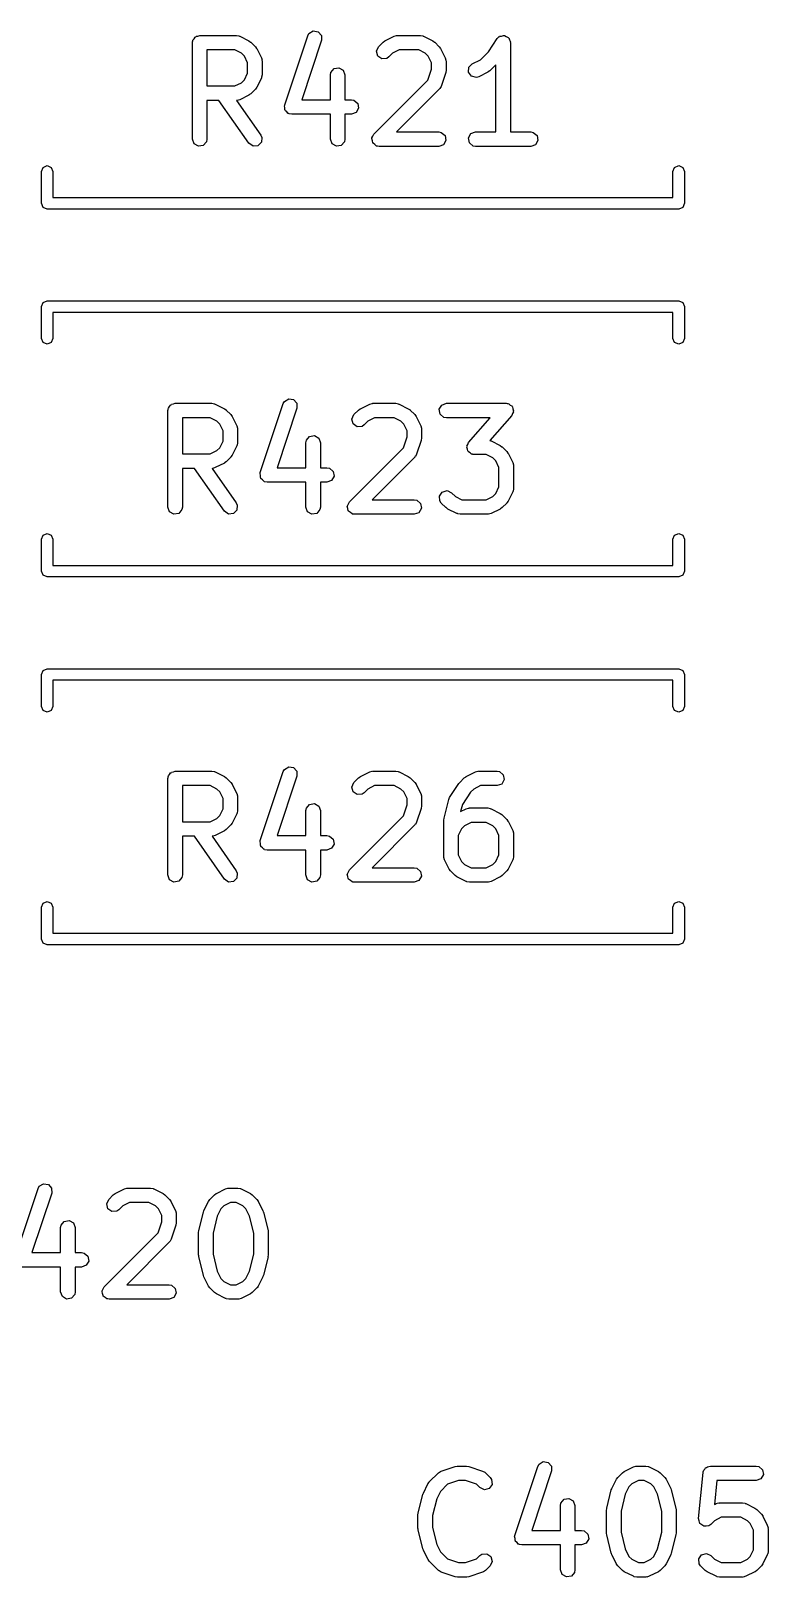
# Model space of a CAD drawing. Extents: x 97.7 to 180.4, y -137 to -64.1.
# Drawn here: x 138.55 to 146.18, y -121.77 to -105.76 of the extents above; entities that cross this region are included whole.
import ezdxf

# ---------------------------------------------------------------- set-up
doc = ezdxf.new("R2010")
doc.units = 0
doc.layers.add('BLACK', color=7, linetype='CONTINUOUS')

msp = doc.modelspace()

# ---------------------------------------------------------------- linework, layer by layer
at = {"layer": 'BLACK', "linetype": 'CONTINUOUS'}
for p, q in [((140.225, -105.853), (140.238, -105.838)), ((140.238, -105.838), (140.247, -105.821)), ((140.247, -105.821), (140.254, -105.819)), ((140.254, -105.819), (140.258, -105.813)), ((140.258, -105.813), (140.277, -105.81)), ((140.277, -105.81), (140.296, -105.803)), ((140.296, -105.803), (140.676, -105.803)), ((140.676, -105.803), (140.702, -105.808)), ((140.702, -105.808), (140.706, -105.811)), ((140.706, -105.811), (140.71, -105.811)), ((140.71, -105.811), (140.805, -105.859)), ((141.177, -106.521), (141.415, -105.807)), ((141.415, -105.807), (141.427, -105.784)), ((141.427, -105.784), (141.471, -105.757)), ((141.471, -105.757), (141.522, -105.765)), ((141.522, -105.765), (141.556, -105.803)), ((141.556, -105.803), (141.557, -105.854)), ((142.214, -105.859), (142.31, -105.811)), ((142.31, -105.811), (142.335, -105.804)), ((142.335, -105.804), (142.339, -105.805)), ((142.339, -105.805), (142.343, -105.803)), ((142.343, -105.803), (142.581, -105.803)), ((142.581, -105.803), (142.607, -105.808)), ((142.607, -105.808), (142.61, -105.811)), ((142.61, -105.811), (142.615, -105.811)), ((142.615, -105.811), (142.71, -105.859)), ((143.285, -105.973), (143.376, -105.837)), ((143.376, -105.837), (143.394, -105.818)), ((143.394, -105.818), (143.398, -105.817)), ((143.398, -105.817), (143.401, -105.813)), ((143.401, -105.813), (143.422, -105.81)), ((143.422, -105.81), (143.443, -105.804)), ((143.443, -105.804), (143.447, -105.805)), ((143.447, -105.805), (143.451, -105.805)), ((143.451, -105.805), (143.47, -105.815)), ((143.47, -105.815), (143.49, -105.824)), ((143.49, -105.824), (143.492, -105.828)), ((143.492, -105.828), (143.496, -105.83)), ((143.496, -105.83), (143.503, -105.851)), ((140.221, -105.878), (140.222, -105.869)), ((140.221, -106.878), (140.221, -105.878)), ((140.222, -105.865), (140.223, -105.862)), ((140.222, -105.869), (140.222, -105.865)), ((140.223, -105.862), (140.225, -105.853)), ((140.371, -105.953), (140.371, -106.327)), ((140.659, -105.953), (140.371, -105.953)), ((140.727, -105.988), (140.659, -105.953)), ((140.758, -106.018), (140.727, -105.988)), ((140.805, -105.859), (140.823, -105.872)), ((140.823, -105.872), (140.825, -105.873)), ((140.825, -105.873), (140.872, -105.921)), ((140.872, -105.921), (140.885, -105.939)), ((140.885, -105.939), (140.886, -105.94)), ((140.886, -105.94), (140.934, -106.035)), ((141.557, -105.854), (141.352, -106.47)), ((142.126, -105.967), (142.147, -105.921)), ((142.139, -106.017), (142.126, -105.967)), ((142.147, -105.921), (142.195, -105.873)), ((142.195, -105.873), (142.213, -105.86)), ((142.213, -105.86), (142.214, -105.859)), ((142.292, -105.988), (142.253, -106.027)), ((142.361, -105.953), (142.292, -105.988)), ((142.564, -105.953), (142.361, -105.953)), ((142.632, -105.988), (142.564, -105.953)), ((142.662, -106.018), (142.632, -105.988)), ((142.71, -105.859), (142.728, -105.872)), ((142.728, -105.872), (142.73, -105.873)), ((142.73, -105.873), (142.777, -105.921)), ((142.777, -105.921), (142.79, -105.939)), ((142.79, -105.939), (142.791, -105.94)), ((142.791, -105.94), (142.839, -106.035)), ((143.203, -106.055), (143.285, -105.973)), ((143.503, -105.851), (143.513, -105.87)), ((143.513, -105.87), (143.512, -105.874)), ((143.512, -105.874), (143.513, -105.878)), ((143.513, -105.878), (143.513, -106.803)), ((140.792, -106.087), (140.758, -106.018)), ((140.792, -106.194), (140.792, -106.087)), ((140.934, -106.035), (140.941, -106.06)), ((140.941, -106.06), (140.94, -106.065)), ((140.94, -106.065), (140.942, -106.069)), ((140.942, -106.069), (140.942, -106.212)), ((141.654, -106.186), (141.687, -106.147)), ((141.687, -106.147), (141.737, -106.138)), ((141.737, -106.138), (141.782, -106.164)), ((142.181, -106.046), (142.139, -106.017)), ((142.232, -106.042), (142.181, -106.046)), ((142.253, -106.027), (142.232, -106.042)), ((142.659, -106.266), (142.697, -106.152)), ((142.697, -106.087), (142.662, -106.018)), ((142.697, -106.152), (142.697, -106.087)), ((142.839, -106.035), (142.846, -106.06)), ((142.846, -106.06), (142.845, -106.065)), ((142.845, -106.065), (142.847, -106.069)), ((142.847, -106.069), (142.847, -106.164)), ((143.081, -106.185), (143.084, -106.134)), ((143.084, -106.134), (143.119, -106.097)), ((143.119, -106.097), (143.203, -106.055)), ((143.363, -106.107), (143.301, -106.17)), ((143.363, -106.803), (143.363, -106.107)), ((140.659, -106.327), (140.727, -106.293)), ((140.727, -106.293), (140.758, -106.263)), ((140.758, -106.263), (140.792, -106.194)), ((140.934, -106.245), (140.886, -106.34)), ((140.935, -106.241), (140.934, -106.245)), ((140.937, -106.237), (140.935, -106.241)), ((140.942, -106.212), (140.937, -106.237)), ((141.649, -106.212), (141.654, -106.186)), ((141.649, -106.47), (141.649, -106.212)), ((141.782, -106.164), (141.799, -106.212)), ((141.799, -106.212), (141.799, -106.47)), ((142.1, -106.825), (142.659, -106.266)), ((142.843, -106.188), (142.795, -106.331)), ((142.847, -106.164), (142.843, -106.186)), ((142.843, -106.186), (142.843, -106.188)), ((143.111, -106.227), (143.081, -106.185)), ((143.161, -106.239), (143.111, -106.227)), ((143.186, -106.231), (143.161, -106.239)), ((143.281, -106.184), (143.186, -106.231)), ((143.283, -106.182), (143.281, -106.184)), ((143.301, -106.17), (143.283, -106.182)), ((140.371, -106.327), (140.659, -106.327)), ((140.495, -106.477), (140.371, -106.477)), ((140.371, -106.477), (140.371, -106.878)), ((140.806, -106.921), (140.495, -106.477)), ((140.681, -106.476), (140.677, -106.477)), ((140.677, -106.477), (140.928, -106.835)), ((140.685, -106.477), (140.681, -106.476)), ((140.71, -106.469), (140.685, -106.477)), ((140.805, -106.422), (140.71, -106.469)), ((140.806, -106.42), (140.805, -106.422)), ((140.825, -106.408), (140.806, -106.42)), ((140.872, -106.36), (140.825, -106.408)), ((140.873, -106.359), (140.872, -106.36)), ((140.886, -106.34), (140.873, -106.359)), ((141.352, -106.47), (141.649, -106.47)), ((141.799, -106.47), (141.867, -106.47)), ((141.867, -106.47), (141.893, -106.475)), ((141.893, -106.475), (141.932, -106.508)), ((142.777, -106.36), (142.334, -106.803)), ((142.779, -106.356), (142.777, -106.36)), ((142.783, -106.354), (142.779, -106.356)), ((142.795, -106.331), (142.783, -106.354)), ((141.174, -106.532), (141.177, -106.527)), ((141.178, -106.552), (141.174, -106.532)), ((141.177, -106.527), (141.177, -106.521)), ((141.178, -106.573), (141.178, -106.552)), ((141.182, -106.577), (141.178, -106.573)), ((141.183, -106.583), (141.182, -106.577)), ((141.199, -106.596), (141.183, -106.583)), ((141.212, -106.611), (141.199, -106.596)), ((141.218, -106.612), (141.212, -106.611)), ((141.222, -106.616), (141.218, -106.612)), ((141.248, -106.62), (141.222, -106.616)), ((141.649, -106.62), (141.248, -106.62)), ((141.649, -106.878), (141.649, -106.62)), ((141.867, -106.62), (141.799, -106.62)), ((141.799, -106.62), (141.799, -106.878)), ((141.915, -106.602), (141.867, -106.62)), ((141.941, -106.558), (141.915, -106.602)), ((141.932, -106.508), (141.941, -106.558)), ((140.238, -106.927), (140.221, -106.878)), ((140.282, -106.952), (140.238, -106.927)), ((140.333, -106.943), (140.282, -106.952)), ((140.366, -106.904), (140.333, -106.943)), ((140.371, -106.878), (140.366, -106.904)), ((140.848, -106.951), (140.806, -106.921)), ((140.899, -106.946), (140.848, -106.951)), ((140.935, -106.91), (140.899, -106.946)), ((140.928, -106.835), (140.939, -106.859)), ((140.939, -106.859), (140.935, -106.91)), ((141.667, -106.927), (141.649, -106.878)), ((141.711, -106.952), (141.667, -106.927)), ((141.762, -106.943), (141.711, -106.952)), ((141.795, -106.904), (141.762, -106.943)), ((141.799, -106.878), (141.795, -106.904)), ((142.078, -106.872), (142.079, -106.869)), ((142.084, -106.894), (142.078, -106.872)), ((142.079, -106.865), (142.09, -106.846)), ((142.079, -106.869), (142.079, -106.865)), ((142.088, -106.916), (142.084, -106.894)), ((142.09, -106.918), (142.088, -106.916)), ((142.09, -106.846), (142.1, -106.825)), ((142.091, -106.921), (142.09, -106.918)), ((142.11, -106.934), (142.091, -106.921)), ((142.127, -106.949), (142.11, -106.934)), ((142.132, -106.95), (142.127, -106.949)), ((142.133, -106.951), (142.132, -106.95)), ((142.137, -106.951), (142.133, -106.951)), ((142.153, -106.953), (142.137, -106.951)), ((142.772, -106.953), (142.153, -106.953)), ((142.334, -106.803), (142.772, -106.803)), ((142.772, -106.803), (142.797, -106.808)), ((142.82, -106.936), (142.772, -106.953)), ((142.797, -106.808), (142.837, -106.841)), ((142.846, -106.891), (142.82, -106.936)), ((142.837, -106.841), (142.846, -106.891)), ((143.079, -106.865), (143.104, -106.821)), ((143.088, -106.916), (143.079, -106.865)), ((143.127, -106.949), (143.088, -106.916)), ((143.104, -106.821), (143.153, -106.803)), ((143.153, -106.953), (143.127, -106.949)), ((143.153, -106.803), (143.363, -106.803)), ((143.724, -106.953), (143.153, -106.953)), ((143.513, -106.803), (143.724, -106.803)), ((143.724, -106.803), (143.75, -106.808)), ((143.772, -106.936), (143.724, -106.953)), ((143.75, -106.808), (143.789, -106.841)), ((143.798, -106.891), (143.772, -106.936)), ((143.789, -106.841), (143.798, -106.891)), ((138.656, -107.212), (138.674, -107.17)), ((138.656, -107.542), (138.656, -107.212)), ((138.674, -107.17), (138.716, -107.152)), ((138.716, -107.152), (138.758, -107.17)), ((138.758, -107.17), (138.776, -107.212)), ((138.776, -107.212), (138.776, -107.482)), ((145.196, -107.212), (145.214, -107.17)), ((145.196, -107.482), (145.196, -107.212)), ((145.214, -107.17), (145.256, -107.152)), ((145.256, -107.152), (145.298, -107.17)), ((145.298, -107.17), (145.316, -107.212)), ((145.316, -107.212), (145.316, -107.542)), ((138.674, -107.584), (138.656, -107.542)), ((138.716, -107.602), (138.674, -107.584)), ((138.776, -107.482), (145.196, -107.482)), ((145.298, -107.584), (145.256, -107.602)), ((145.316, -107.542), (145.298, -107.584)), ((145.256, -107.602), (138.716, -107.602)), ((138.674, -108.57), (138.716, -108.552)), ((138.716, -108.552), (145.256, -108.552)), ((145.256, -108.552), (145.298, -108.57)), ((138.656, -108.612), (138.674, -108.57)), ((138.656, -108.942), (138.656, -108.612)), ((145.196, -108.672), (138.776, -108.672)), ((138.776, -108.672), (138.776, -108.942)), ((145.196, -108.942), (145.196, -108.672)), ((145.298, -108.57), (145.316, -108.612)), ((145.316, -108.612), (145.316, -108.942)), ((138.674, -108.984), (138.656, -108.942)), ((138.716, -109.002), (138.674, -108.984)), ((138.758, -108.984), (138.716, -109.002)), ((138.776, -108.942), (138.758, -108.984)), ((145.214, -108.984), (145.196, -108.942)), ((145.256, -109.002), (145.214, -108.984)), ((145.298, -108.984), (145.256, -109.002)), ((145.316, -108.942), (145.298, -108.984)), ((139.967, -109.688), (139.968, -109.679)), ((139.968, -109.675), (139.969, -109.672)), ((139.968, -109.679), (139.968, -109.675)), ((139.969, -109.672), (139.971, -109.663)), ((139.971, -109.663), (139.984, -109.648)), ((139.984, -109.648), (139.993, -109.631)), ((139.993, -109.631), (140, -109.629)), ((140, -109.629), (140.004, -109.623)), ((140.004, -109.623), (140.023, -109.62)), ((140.023, -109.62), (140.042, -109.613)), ((140.042, -109.613), (140.422, -109.613)), ((140.422, -109.613), (140.448, -109.618)), ((140.448, -109.618), (140.452, -109.621)), ((140.452, -109.621), (140.456, -109.621)), ((140.456, -109.621), (140.551, -109.669)), ((140.551, -109.669), (140.569, -109.682)), ((140.569, -109.682), (140.571, -109.683)), ((140.923, -110.331), (141.161, -109.617)), ((141.303, -109.664), (141.098, -110.28)), ((141.161, -109.617), (141.173, -109.594)), ((141.173, -109.594), (141.217, -109.567)), ((141.217, -109.567), (141.268, -109.575)), ((141.268, -109.575), (141.302, -109.613)), ((141.302, -109.613), (141.303, -109.664)), ((141.941, -109.683), (141.959, -109.67)), ((141.959, -109.67), (141.96, -109.669)), ((141.96, -109.669), (142.056, -109.621)), ((142.056, -109.621), (142.081, -109.614)), ((142.081, -109.614), (142.085, -109.615)), ((142.085, -109.615), (142.089, -109.613)), ((142.089, -109.613), (142.327, -109.613)), ((142.327, -109.613), (142.353, -109.618)), ((142.353, -109.618), (142.356, -109.621)), ((142.356, -109.621), (142.361, -109.621)), ((142.361, -109.621), (142.456, -109.669)), ((142.456, -109.669), (142.474, -109.682)), ((142.474, -109.682), (142.476, -109.683)), ((142.777, -109.675), (142.803, -109.631)), ((142.786, -109.726), (142.777, -109.675)), ((142.803, -109.631), (142.851, -109.613)), ((142.851, -109.613), (143.47, -109.613)), ((143.47, -109.613), (143.481, -109.615)), ((143.481, -109.615), (143.485, -109.615)), ((143.485, -109.615), (143.487, -109.616)), ((143.487, -109.616), (143.496, -109.618)), ((143.496, -109.618), (143.511, -109.631)), ((143.511, -109.631), (143.529, -109.641)), ((143.529, -109.641), (143.53, -109.647)), ((143.53, -109.647), (143.535, -109.651)), ((143.535, -109.651), (143.539, -109.671)), ((143.539, -109.671), (143.545, -109.69)), ((139.967, -110.688), (139.967, -109.688)), ((140.117, -109.763), (140.117, -110.137)), ((140.405, -109.763), (140.117, -109.763)), ((140.473, -109.798), (140.405, -109.763)), ((140.504, -109.828), (140.473, -109.798)), ((140.538, -109.897), (140.504, -109.828)), ((140.571, -109.683), (140.618, -109.731)), ((140.618, -109.731), (140.631, -109.749)), ((140.631, -109.749), (140.632, -109.75)), ((140.632, -109.75), (140.68, -109.845)), ((141.872, -109.777), (141.893, -109.731)), ((141.885, -109.827), (141.872, -109.777)), ((141.927, -109.856), (141.885, -109.827)), ((141.893, -109.731), (141.941, -109.683)), ((141.999, -109.837), (141.978, -109.852)), ((142.038, -109.798), (141.999, -109.837)), ((142.107, -109.763), (142.038, -109.798)), ((142.31, -109.763), (142.107, -109.763)), ((142.378, -109.798), (142.31, -109.763)), ((142.408, -109.828), (142.378, -109.798)), ((142.443, -109.897), (142.408, -109.828)), ((142.476, -109.683), (142.523, -109.731)), ((142.523, -109.731), (142.536, -109.749)), ((142.536, -109.749), (142.537, -109.75)), ((142.537, -109.75), (142.585, -109.845)), ((142.825, -109.759), (142.786, -109.726)), ((142.851, -109.763), (142.825, -109.759)), ((143.305, -109.763), (142.851, -109.763)), ((143.08, -110.02), (143.305, -109.763)), ((143.527, -109.738), (143.299, -109.998)), ((143.534, -109.719), (143.527, -109.738)), ((143.544, -109.701), (143.534, -109.719)), ((143.545, -109.69), (143.543, -109.696)), ((143.543, -109.696), (143.544, -109.701)), ((140.538, -110.004), (140.538, -109.897)), ((140.68, -109.845), (140.687, -109.87)), ((140.687, -109.87), (140.686, -109.875)), ((140.686, -109.875), (140.688, -109.879)), ((140.688, -109.879), (140.688, -110.022)), ((141.395, -110.022), (141.4, -109.996)), ((141.4, -109.996), (141.433, -109.957)), ((141.433, -109.957), (141.483, -109.948)), ((141.483, -109.948), (141.528, -109.974)), ((141.528, -109.974), (141.545, -110.022)), ((141.978, -109.852), (141.927, -109.856)), ((142.405, -110.076), (142.443, -109.962)), ((142.443, -109.962), (142.443, -109.897)), ((142.589, -109.998), (142.541, -110.141)), ((142.585, -109.845), (142.592, -109.87)), ((142.593, -109.974), (142.589, -109.996)), ((142.589, -109.996), (142.589, -109.998)), ((142.592, -109.87), (142.591, -109.875)), ((142.591, -109.875), (142.593, -109.879)), ((142.593, -109.879), (142.593, -109.974)), ((143.299, -109.998), (143.305, -109.999)), ((143.305, -109.999), (143.309, -110.002)), ((143.309, -110.002), (143.313, -110.002)), ((143.313, -110.002), (143.408, -110.05)), ((140.117, -110.137), (140.405, -110.137)), ((140.405, -110.137), (140.473, -110.103)), ((140.473, -110.103), (140.504, -110.073)), ((140.504, -110.073), (140.538, -110.004)), ((140.632, -110.15), (140.619, -110.169)), ((140.68, -110.055), (140.632, -110.15)), ((140.681, -110.051), (140.68, -110.055)), ((140.683, -110.047), (140.681, -110.051)), ((140.688, -110.022), (140.683, -110.047)), ((141.395, -110.28), (141.395, -110.022)), ((141.545, -110.022), (141.545, -110.28)), ((141.846, -110.635), (142.405, -110.076)), ((142.541, -110.141), (142.529, -110.164)), ((143.062, -110.068), (143.064, -110.062)), ((143.068, -110.087), (143.062, -110.068)), ((143.063, -110.056), (143.073, -110.039)), ((143.064, -110.062), (143.063, -110.056)), ((143.072, -110.107), (143.068, -110.087)), ((143.076, -110.111), (143.072, -110.107)), ((143.073, -110.039), (143.08, -110.02)), ((143.078, -110.116), (143.076, -110.111)), ((143.096, -110.127), (143.078, -110.116)), ((143.111, -110.14), (143.096, -110.127)), ((143.12, -110.141), (143.111, -110.14)), ((143.122, -110.143), (143.12, -110.141)), ((143.126, -110.142), (143.122, -110.143)), ((143.137, -110.144), (143.126, -110.142)), ((143.262, -110.144), (143.137, -110.144)), ((143.33, -110.179), (143.262, -110.144)), ((143.408, -110.05), (143.426, -110.063)), ((143.426, -110.063), (143.428, -110.064)), ((143.428, -110.064), (143.476, -110.112)), ((143.476, -110.112), (143.488, -110.13)), ((143.488, -110.13), (143.49, -110.131)), ((143.49, -110.131), (143.537, -110.226)), ((140.241, -110.287), (140.117, -110.287)), ((140.117, -110.287), (140.117, -110.688)), ((140.552, -110.731), (140.241, -110.287)), ((140.427, -110.286), (140.423, -110.287)), ((140.423, -110.287), (140.674, -110.645)), ((140.431, -110.287), (140.427, -110.286)), ((140.456, -110.279), (140.431, -110.287)), ((140.551, -110.232), (140.456, -110.279)), ((140.552, -110.23), (140.551, -110.232)), ((140.571, -110.218), (140.552, -110.23)), ((140.618, -110.17), (140.571, -110.218)), ((140.619, -110.169), (140.618, -110.17)), ((141.098, -110.28), (141.395, -110.28)), ((141.545, -110.28), (141.613, -110.28)), ((141.613, -110.28), (141.639, -110.285)), ((141.639, -110.285), (141.678, -110.318)), ((141.678, -110.318), (141.687, -110.368)), ((142.523, -110.17), (142.08, -110.613)), ((142.525, -110.166), (142.523, -110.17)), ((142.529, -110.164), (142.525, -110.166)), ((143.361, -110.209), (143.33, -110.179)), ((143.395, -110.278), (143.361, -110.209)), ((143.395, -110.48), (143.395, -110.278)), ((143.537, -110.226), (143.545, -110.251)), ((143.545, -110.251), (143.544, -110.256)), ((143.544, -110.256), (143.545, -110.26)), ((143.545, -110.26), (143.545, -110.498)), ((140.92, -110.342), (140.923, -110.337)), ((140.924, -110.362), (140.92, -110.342)), ((140.923, -110.337), (140.923, -110.331)), ((140.924, -110.383), (140.924, -110.362)), ((140.928, -110.387), (140.924, -110.383)), ((140.929, -110.393), (140.928, -110.387)), ((140.945, -110.406), (140.929, -110.393)), ((140.958, -110.421), (140.945, -110.406)), ((140.964, -110.422), (140.958, -110.421)), ((140.968, -110.426), (140.964, -110.422)), ((140.994, -110.43), (140.968, -110.426)), ((141.395, -110.43), (140.994, -110.43)), ((141.395, -110.688), (141.395, -110.43)), ((141.613, -110.43), (141.545, -110.43)), ((141.545, -110.43), (141.545, -110.688)), ((141.661, -110.412), (141.613, -110.43)), ((141.687, -110.368), (141.661, -110.412)), ((143.361, -110.549), (143.395, -110.48)), ((141.836, -110.656), (141.846, -110.635)), ((142.08, -110.613), (142.518, -110.613)), ((142.518, -110.613), (142.543, -110.618)), ((142.543, -110.618), (142.583, -110.651)), ((142.779, -110.574), (142.808, -110.532)), ((142.783, -110.625), (142.779, -110.574)), ((142.798, -110.646), (142.783, -110.625)), ((142.808, -110.532), (142.858, -110.518)), ((142.858, -110.518), (142.904, -110.54)), ((142.904, -110.54), (142.943, -110.579)), ((142.943, -110.579), (143.012, -110.613)), ((143.012, -110.613), (143.262, -110.613)), ((143.262, -110.613), (143.33, -110.579)), ((143.33, -110.579), (143.361, -110.549)), ((143.49, -110.627), (143.476, -110.645)), ((143.537, -110.531), (143.49, -110.627)), ((143.538, -110.527), (143.537, -110.531)), ((143.541, -110.524), (143.538, -110.527)), ((143.545, -110.498), (143.541, -110.524)), ((139.984, -110.737), (139.967, -110.688)), ((140.028, -110.762), (139.984, -110.737)), ((140.079, -110.753), (140.028, -110.762)), ((140.112, -110.714), (140.079, -110.753)), ((140.117, -110.688), (140.112, -110.714)), ((140.594, -110.761), (140.552, -110.731)), ((140.645, -110.756), (140.594, -110.761)), ((140.681, -110.72), (140.645, -110.756)), ((140.674, -110.645), (140.685, -110.669)), ((140.685, -110.669), (140.681, -110.72)), ((141.413, -110.737), (141.395, -110.688)), ((141.457, -110.762), (141.413, -110.737)), ((141.508, -110.753), (141.457, -110.762)), ((141.541, -110.714), (141.508, -110.753)), ((141.545, -110.688), (141.541, -110.714)), ((141.824, -110.682), (141.825, -110.679)), ((141.83, -110.704), (141.824, -110.682)), ((141.825, -110.675), (141.836, -110.656)), ((141.825, -110.679), (141.825, -110.675)), ((141.834, -110.726), (141.83, -110.704)), ((141.836, -110.728), (141.834, -110.726)), ((141.837, -110.731), (141.836, -110.728)), ((141.856, -110.744), (141.837, -110.731)), ((141.873, -110.759), (141.856, -110.744)), ((141.878, -110.76), (141.873, -110.759)), ((141.879, -110.761), (141.878, -110.76)), ((141.883, -110.761), (141.879, -110.761)), ((141.899, -110.763), (141.883, -110.761)), ((142.518, -110.763), (141.899, -110.763)), ((142.566, -110.746), (142.518, -110.763)), ((142.592, -110.701), (142.566, -110.746)), ((142.583, -110.651), (142.592, -110.701)), ((142.846, -110.694), (142.798, -110.646)), ((142.847, -110.694), (142.846, -110.694)), ((142.865, -110.708), (142.847, -110.694)), ((142.96, -110.755), (142.865, -110.708)), ((142.965, -110.756), (142.96, -110.755)), ((142.968, -110.759), (142.965, -110.756)), ((142.994, -110.763), (142.968, -110.759)), ((143.28, -110.763), (142.994, -110.763)), ((143.284, -110.762), (143.28, -110.763)), ((143.288, -110.763), (143.284, -110.762)), ((143.313, -110.755), (143.288, -110.763)), ((143.408, -110.708), (143.313, -110.755)), ((143.41, -110.707), (143.408, -110.708)), ((143.428, -110.694), (143.41, -110.707)), ((143.476, -110.646), (143.428, -110.694)), ((143.476, -110.645), (143.476, -110.646)), ((138.674, -110.98), (138.716, -110.962)), ((138.716, -110.962), (138.758, -110.98)), ((145.214, -110.98), (145.256, -110.962)), ((145.256, -110.962), (145.298, -110.98)), ((138.656, -111.022), (138.674, -110.98)), ((138.656, -111.352), (138.656, -111.022)), ((138.758, -110.98), (138.776, -111.022)), ((138.776, -111.022), (138.776, -111.292)), ((145.196, -111.022), (145.214, -110.98)), ((145.196, -111.292), (145.196, -111.022)), ((145.298, -110.98), (145.316, -111.022)), ((145.316, -111.022), (145.316, -111.352)), ((138.674, -111.394), (138.656, -111.352)), ((138.716, -111.412), (138.674, -111.394)), ((145.256, -111.412), (138.716, -111.412)), ((138.776, -111.292), (145.196, -111.292)), ((145.298, -111.394), (145.256, -111.412)), ((145.316, -111.352), (145.298, -111.394)), ((138.656, -112.422), (138.674, -112.38)), ((138.674, -112.38), (138.716, -112.362)), ((138.716, -112.362), (145.256, -112.362)), ((145.256, -112.362), (145.298, -112.38)), ((145.298, -112.38), (145.316, -112.422)), ((138.656, -112.752), (138.656, -112.422)), ((145.196, -112.482), (138.776, -112.482)), ((138.776, -112.482), (138.776, -112.752)), ((145.196, -112.752), (145.196, -112.482)), ((145.316, -112.422), (145.316, -112.752)), ((138.674, -112.794), (138.656, -112.752)), ((138.716, -112.812), (138.674, -112.794)), ((138.758, -112.794), (138.716, -112.812)), ((138.776, -112.752), (138.758, -112.794)), ((145.214, -112.794), (145.196, -112.752)), ((145.256, -112.812), (145.214, -112.794)), ((145.298, -112.794), (145.256, -112.812)), ((145.316, -112.752), (145.298, -112.794)), ((139.967, -113.498), (139.968, -113.489)), ((139.967, -114.498), (139.967, -113.498)), ((139.968, -113.485), (139.969, -113.482)), ((139.968, -113.489), (139.968, -113.485)), ((139.969, -113.482), (139.971, -113.473)), ((139.971, -113.473), (139.984, -113.458)), ((139.984, -113.458), (139.993, -113.441)), ((139.993, -113.441), (140, -113.439)), ((140, -113.439), (140.004, -113.433)), ((140.004, -113.433), (140.023, -113.43)), ((140.023, -113.43), (140.042, -113.423)), ((140.042, -113.423), (140.422, -113.423)), ((140.422, -113.423), (140.448, -113.428)), ((140.448, -113.428), (140.452, -113.431)), ((140.452, -113.431), (140.456, -113.431)), ((140.456, -113.431), (140.551, -113.479)), ((140.551, -113.479), (140.569, -113.492)), ((140.569, -113.492), (140.571, -113.493)), ((140.571, -113.493), (140.618, -113.541)), ((140.923, -114.141), (141.161, -113.427)), ((141.303, -113.474), (141.098, -114.09)), ((141.161, -113.427), (141.173, -113.404)), ((141.173, -113.404), (141.217, -113.377)), ((141.217, -113.377), (141.268, -113.385)), ((141.268, -113.385), (141.302, -113.423)), ((141.302, -113.423), (141.303, -113.474)), ((141.893, -113.541), (141.941, -113.493)), ((141.941, -113.493), (141.959, -113.48)), ((141.959, -113.48), (141.96, -113.479)), ((141.96, -113.479), (142.056, -113.431)), ((142.056, -113.431), (142.081, -113.424)), ((142.081, -113.424), (142.085, -113.425)), ((142.085, -113.425), (142.089, -113.423)), ((142.089, -113.423), (142.327, -113.423)), ((142.327, -113.423), (142.353, -113.428)), ((142.353, -113.428), (142.356, -113.431)), ((142.356, -113.431), (142.361, -113.431)), ((142.361, -113.431), (142.456, -113.479)), ((142.456, -113.479), (142.474, -113.492)), ((142.474, -113.492), (142.476, -113.493)), ((142.476, -113.493), (142.523, -113.541)), ((142.988, -113.541), (143.036, -113.493)), ((143.036, -113.493), (143.054, -113.48)), ((143.054, -113.48), (143.056, -113.479)), ((143.056, -113.479), (143.151, -113.431)), ((143.151, -113.431), (143.176, -113.424)), ((143.176, -113.424), (143.18, -113.425)), ((143.18, -113.425), (143.184, -113.423)), ((143.184, -113.423), (143.375, -113.423)), ((143.375, -113.423), (143.401, -113.428)), ((143.401, -113.428), (143.44, -113.461)), ((143.449, -113.511), (143.423, -113.556)), ((143.44, -113.461), (143.449, -113.511)), ((140.117, -113.573), (140.117, -113.947)), ((140.405, -113.573), (140.117, -113.573)), ((140.473, -113.608), (140.405, -113.573)), ((140.504, -113.638), (140.473, -113.608)), ((140.538, -113.707), (140.504, -113.638)), ((140.618, -113.541), (140.631, -113.559)), ((140.631, -113.559), (140.632, -113.56)), ((140.632, -113.56), (140.68, -113.655)), ((140.68, -113.655), (140.687, -113.68)), ((140.687, -113.68), (140.686, -113.685)), ((140.686, -113.685), (140.688, -113.689)), ((141.872, -113.587), (141.893, -113.541)), ((141.885, -113.637), (141.872, -113.587)), ((141.927, -113.666), (141.885, -113.637)), ((141.978, -113.662), (141.927, -113.666)), ((141.999, -113.647), (141.978, -113.662)), ((142.038, -113.608), (141.999, -113.647)), ((142.107, -113.573), (142.038, -113.608)), ((142.31, -113.573), (142.107, -113.573)), ((142.378, -113.608), (142.31, -113.573)), ((142.408, -113.638), (142.378, -113.608)), ((142.443, -113.707), (142.408, -113.638)), ((142.523, -113.541), (142.536, -113.559)), ((142.536, -113.559), (142.537, -113.56)), ((142.537, -113.56), (142.585, -113.655)), ((142.585, -113.655), (142.592, -113.68)), ((142.592, -113.68), (142.591, -113.685)), ((142.591, -113.685), (142.593, -113.689)), ((142.884, -113.695), (142.979, -113.552)), ((142.979, -113.552), (142.987, -113.544)), ((142.987, -113.544), (142.988, -113.541)), ((143.1, -113.641), (143.016, -113.767)), ((143.134, -113.608), (143.1, -113.641)), ((143.202, -113.573), (143.134, -113.608)), ((143.375, -113.573), (143.202, -113.573)), ((143.423, -113.556), (143.375, -113.573)), ((140.504, -113.883), (140.538, -113.814)), ((140.538, -113.814), (140.538, -113.707)), ((140.688, -113.832), (140.683, -113.857)), ((140.688, -113.689), (140.688, -113.832)), ((141.395, -113.832), (141.4, -113.806)), ((141.395, -114.09), (141.395, -113.832)), ((141.4, -113.806), (141.433, -113.767)), ((141.433, -113.767), (141.483, -113.758)), ((141.483, -113.758), (141.528, -113.784)), ((141.528, -113.784), (141.545, -113.832)), ((141.545, -113.832), (141.545, -114.09)), ((142.405, -113.886), (142.443, -113.772)), ((142.443, -113.772), (142.443, -113.707)), ((142.589, -113.808), (142.541, -113.951)), ((142.593, -113.784), (142.589, -113.806)), ((142.589, -113.806), (142.589, -113.808)), ((142.593, -113.689), (142.593, -113.784)), ((142.826, -113.909), (142.874, -113.718)), ((142.874, -113.718), (142.884, -113.695)), ((142.884, -113.695), (142.884, -113.695)), ((143.016, -113.767), (142.997, -113.841)), ((142.997, -113.841), (143.056, -113.812)), ((143.056, -113.812), (143.081, -113.805)), ((143.081, -113.805), (143.085, -113.806)), ((143.085, -113.806), (143.089, -113.804)), ((143.089, -113.804), (143.28, -113.804)), ((143.28, -113.804), (143.305, -113.809)), ((143.305, -113.809), (143.309, -113.812)), ((143.309, -113.812), (143.313, -113.812)), ((143.313, -113.812), (143.408, -113.86)), ((140.117, -113.947), (140.405, -113.947)), ((140.405, -113.947), (140.473, -113.913)), ((140.473, -113.913), (140.504, -113.883)), ((140.618, -113.98), (140.571, -114.028)), ((140.619, -113.979), (140.618, -113.98)), ((140.632, -113.96), (140.619, -113.979)), ((140.68, -113.865), (140.632, -113.96)), ((140.681, -113.861), (140.68, -113.865)), ((140.683, -113.857), (140.681, -113.861)), ((141.846, -114.445), (142.405, -113.886)), ((142.523, -113.98), (142.08, -114.423)), ((142.525, -113.976), (142.523, -113.98)), ((142.529, -113.974), (142.525, -113.976)), ((142.541, -113.951), (142.529, -113.974)), ((142.824, -113.927), (142.826, -113.912)), ((142.824, -114.308), (142.824, -113.927)), ((142.826, -113.912), (142.826, -113.909)), ((143.038, -113.989), (143.008, -114.019)), ((143.107, -113.954), (143.038, -113.989)), ((143.262, -113.954), (143.107, -113.954)), ((143.33, -113.989), (143.262, -113.954)), ((143.361, -114.019), (143.33, -113.989)), ((143.408, -113.86), (143.426, -113.873)), ((143.426, -113.873), (143.428, -113.874)), ((143.428, -113.874), (143.476, -113.922)), ((143.476, -113.922), (143.488, -113.94)), ((143.488, -113.94), (143.49, -113.941)), ((143.49, -113.941), (143.537, -114.036)), ((140.241, -114.097), (140.117, -114.097)), ((140.117, -114.097), (140.117, -114.498)), ((140.552, -114.541), (140.241, -114.097)), ((140.427, -114.096), (140.423, -114.097)), ((140.423, -114.097), (140.674, -114.455)), ((140.431, -114.097), (140.427, -114.096)), ((140.456, -114.089), (140.431, -114.097)), ((140.551, -114.042), (140.456, -114.089)), ((140.552, -114.04), (140.551, -114.042)), ((140.571, -114.028), (140.552, -114.04)), ((140.92, -114.152), (140.923, -114.147)), ((140.924, -114.172), (140.92, -114.152)), ((140.923, -114.147), (140.923, -114.141)), ((141.098, -114.09), (141.395, -114.09)), ((141.545, -114.09), (141.613, -114.09)), ((141.613, -114.09), (141.639, -114.095)), ((141.639, -114.095), (141.678, -114.128)), ((141.678, -114.128), (141.687, -114.178)), ((143.008, -114.019), (142.974, -114.088)), ((142.974, -114.088), (142.974, -114.29)), ((143.395, -114.088), (143.361, -114.019)), ((143.395, -114.29), (143.395, -114.088)), ((143.537, -114.036), (143.545, -114.061)), ((143.545, -114.061), (143.544, -114.066)), ((143.544, -114.066), (143.545, -114.07)), ((143.545, -114.07), (143.545, -114.308)), ((140.924, -114.193), (140.924, -114.172)), ((140.928, -114.197), (140.924, -114.193)), ((140.929, -114.203), (140.928, -114.197)), ((140.945, -114.216), (140.929, -114.203)), ((140.958, -114.231), (140.945, -114.216)), ((140.964, -114.232), (140.958, -114.231)), ((140.968, -114.236), (140.964, -114.232)), ((140.994, -114.24), (140.968, -114.236)), ((141.395, -114.24), (140.994, -114.24)), ((141.395, -114.498), (141.395, -114.24)), ((141.613, -114.24), (141.545, -114.24)), ((141.545, -114.24), (141.545, -114.498)), ((141.661, -114.222), (141.613, -114.24)), ((141.687, -114.178), (141.661, -114.222)), ((142.825, -114.312), (142.824, -114.308)), ((142.824, -114.316), (142.825, -114.312)), ((142.832, -114.341), (142.824, -114.316)), ((142.974, -114.29), (143.008, -114.359)), ((143.361, -114.359), (143.395, -114.29)), ((143.545, -114.308), (143.541, -114.334)), ((140.674, -114.455), (140.685, -114.479)), ((140.685, -114.479), (140.681, -114.53)), ((141.825, -114.485), (141.836, -114.466)), ((141.825, -114.489), (141.825, -114.485)), ((141.836, -114.466), (141.846, -114.445)), ((142.08, -114.423), (142.518, -114.423)), ((142.518, -114.423), (142.543, -114.428)), ((142.543, -114.428), (142.583, -114.461)), ((142.583, -114.461), (142.592, -114.511)), ((142.879, -114.437), (142.832, -114.341)), ((142.88, -114.438), (142.879, -114.437)), ((142.893, -114.456), (142.88, -114.438)), ((142.941, -114.504), (142.893, -114.456)), ((143.008, -114.359), (143.038, -114.389)), ((143.038, -114.389), (143.107, -114.423)), ((143.107, -114.423), (143.262, -114.423)), ((143.262, -114.423), (143.33, -114.389)), ((143.33, -114.389), (143.361, -114.359)), ((143.476, -114.456), (143.428, -114.504)), ((143.49, -114.437), (143.476, -114.455)), ((143.476, -114.455), (143.476, -114.456)), ((143.537, -114.341), (143.49, -114.437)), ((143.538, -114.337), (143.537, -114.341)), ((143.541, -114.334), (143.538, -114.337)), ((139.984, -114.547), (139.967, -114.498)), ((140.028, -114.572), (139.984, -114.547)), ((140.079, -114.563), (140.028, -114.572)), ((140.112, -114.524), (140.079, -114.563)), ((140.117, -114.498), (140.112, -114.524)), ((140.594, -114.571), (140.552, -114.541)), ((140.645, -114.566), (140.594, -114.571)), ((140.681, -114.53), (140.645, -114.566)), ((141.413, -114.547), (141.395, -114.498)), ((141.457, -114.572), (141.413, -114.547)), ((141.508, -114.563), (141.457, -114.572)), ((141.541, -114.524), (141.508, -114.563)), ((141.545, -114.498), (141.541, -114.524)), ((141.824, -114.492), (141.825, -114.489)), ((141.83, -114.514), (141.824, -114.492)), ((141.834, -114.536), (141.83, -114.514)), ((141.836, -114.538), (141.834, -114.536)), ((141.837, -114.541), (141.836, -114.538)), ((141.856, -114.554), (141.837, -114.541)), ((141.873, -114.569), (141.856, -114.554)), ((141.878, -114.57), (141.873, -114.569)), ((141.879, -114.571), (141.878, -114.57)), ((141.883, -114.571), (141.879, -114.571)), ((141.899, -114.573), (141.883, -114.571)), ((142.518, -114.573), (141.899, -114.573)), ((142.566, -114.556), (142.518, -114.573)), ((142.592, -114.511), (142.566, -114.556)), ((142.942, -114.504), (142.941, -114.504)), ((142.96, -114.518), (142.942, -114.504)), ((143.056, -114.565), (142.96, -114.518)), ((143.06, -114.566), (143.056, -114.565)), ((143.063, -114.569), (143.06, -114.566)), ((143.089, -114.573), (143.063, -114.569)), ((143.28, -114.573), (143.089, -114.573)), ((143.284, -114.572), (143.28, -114.573)), ((143.288, -114.573), (143.284, -114.572)), ((143.313, -114.565), (143.288, -114.573)), ((143.408, -114.518), (143.313, -114.565)), ((143.41, -114.517), (143.408, -114.518)), ((143.428, -114.504), (143.41, -114.517)), ((138.656, -114.832), (138.674, -114.79)), ((138.674, -114.79), (138.716, -114.772)), ((138.716, -114.772), (138.758, -114.79)), ((138.758, -114.79), (138.776, -114.832)), ((145.196, -114.832), (145.214, -114.79)), ((145.214, -114.79), (145.256, -114.772)), ((145.256, -114.772), (145.298, -114.79)), ((145.298, -114.79), (145.316, -114.832)), ((138.656, -115.162), (138.656, -114.832)), ((138.776, -114.832), (138.776, -115.102)), ((145.196, -115.102), (145.196, -114.832)), ((145.316, -114.832), (145.316, -115.162)), ((138.776, -115.102), (145.196, -115.102)), ((138.674, -115.204), (138.656, -115.162)), ((138.716, -115.222), (138.674, -115.204)), ((145.256, -115.222), (138.716, -115.222)), ((145.298, -115.204), (145.256, -115.222)), ((145.316, -115.162), (145.298, -115.204)), ((138.383, -118.459), (138.621, -117.745)), ((138.763, -117.792), (138.558, -118.408)), ((138.621, -117.745), (138.633, -117.722)), ((138.633, -117.722), (138.677, -117.695)), ((138.677, -117.695), (138.728, -117.703)), ((138.728, -117.703), (138.762, -117.741)), ((138.762, -117.741), (138.763, -117.792)), ((139.353, -117.859), (139.401, -117.811)), ((139.401, -117.811), (139.419, -117.798)), ((139.419, -117.798), (139.42, -117.797)), ((139.42, -117.797), (139.516, -117.749)), ((139.516, -117.749), (139.541, -117.742)), ((139.541, -117.742), (139.545, -117.743)), ((139.545, -117.743), (139.549, -117.741)), ((139.549, -117.741), (139.787, -117.741)), ((139.787, -117.741), (139.813, -117.746)), ((139.813, -117.746), (139.816, -117.749)), ((139.816, -117.749), (139.821, -117.749)), ((139.821, -117.749), (139.916, -117.797)), ((139.916, -117.797), (139.934, -117.81)), ((139.934, -117.81), (139.936, -117.811)), ((139.936, -117.811), (139.983, -117.859)), ((140.401, -117.859), (140.448, -117.811)), ((140.448, -117.811), (140.467, -117.798)), ((140.467, -117.798), (140.468, -117.797)), ((140.468, -117.797), (140.563, -117.749)), ((140.563, -117.749), (140.588, -117.742)), ((140.588, -117.742), (140.593, -117.743)), ((140.593, -117.743), (140.597, -117.741)), ((140.597, -117.741), (140.692, -117.741)), ((140.692, -117.741), (140.718, -117.746)), ((140.718, -117.746), (140.721, -117.749)), ((140.721, -117.749), (140.726, -117.749)), ((140.726, -117.749), (140.821, -117.797)), ((140.821, -117.797), (140.839, -117.81)), ((140.839, -117.81), (140.84, -117.811)), ((140.84, -117.811), (140.888, -117.859)), ((139.332, -117.905), (139.353, -117.859)), ((139.345, -117.955), (139.332, -117.905)), ((139.387, -117.984), (139.345, -117.955)), ((139.438, -117.98), (139.387, -117.984)), ((139.459, -117.965), (139.438, -117.98)), ((139.498, -117.926), (139.459, -117.965)), ((139.567, -117.891), (139.498, -117.926)), ((139.77, -117.891), (139.567, -117.891)), ((139.838, -117.926), (139.77, -117.891)), ((139.868, -117.956), (139.838, -117.926)), ((139.903, -118.025), (139.868, -117.956)), ((139.983, -117.859), (139.996, -117.877)), ((139.996, -117.877), (139.997, -117.878)), ((139.997, -117.878), (140.045, -117.973)), ((140.045, -117.973), (140.052, -117.998)), ((140.052, -117.998), (140.051, -118.003)), ((140.051, -118.003), (140.053, -118.007)), ((140.053, -118.007), (140.053, -118.102)), ((140.286, -118.179), (140.334, -117.989)), ((140.334, -117.989), (140.339, -117.977)), ((140.339, -117.973), (140.387, -117.878)), ((140.339, -117.977), (140.339, -117.973)), ((140.387, -117.878), (140.4, -117.86)), ((140.4, -117.86), (140.401, -117.859)), ((140.516, -117.956), (140.477, -118.033)), ((140.546, -117.926), (140.516, -117.956)), ((140.614, -117.891), (140.546, -117.926)), ((140.674, -117.891), (140.614, -117.891)), ((140.743, -117.926), (140.674, -117.891)), ((140.773, -117.956), (140.743, -117.926)), ((140.812, -118.033), (140.773, -117.956)), ((140.888, -117.859), (140.901, -117.877)), ((140.901, -117.877), (140.902, -117.878)), ((140.902, -117.878), (140.95, -117.973)), ((140.95, -117.973), (140.953, -117.986)), ((140.953, -117.986), (140.955, -117.989)), ((140.955, -117.989), (141.003, -118.179)), ((138.855, -118.15), (138.86, -118.124)), ((138.855, -118.408), (138.855, -118.15)), ((138.86, -118.124), (138.893, -118.085)), ((138.893, -118.085), (138.943, -118.076)), ((138.943, -118.076), (138.988, -118.102)), ((138.988, -118.102), (139.005, -118.15)), ((139.005, -118.15), (139.005, -118.408)), ((139.865, -118.204), (139.903, -118.09)), ((139.903, -118.09), (139.903, -118.025)), ((140.049, -118.126), (140.001, -118.269)), ((140.053, -118.102), (140.049, -118.124)), ((140.049, -118.124), (140.049, -118.126)), ((140.477, -118.033), (140.434, -118.207)), ((140.855, -118.207), (140.812, -118.033)), ((139.306, -118.763), (139.865, -118.204)), ((139.983, -118.298), (139.54, -118.741)), ((139.985, -118.294), (139.983, -118.298)), ((139.989, -118.292), (139.985, -118.294)), ((140.001, -118.269), (139.989, -118.292)), ((140.284, -118.197), (140.286, -118.183)), ((140.284, -118.435), (140.284, -118.197)), ((140.286, -118.183), (140.286, -118.179)), ((140.434, -118.207), (140.434, -118.426)), ((140.855, -118.426), (140.855, -118.207)), ((141.003, -118.179), (141.004, -118.194)), ((141.004, -118.194), (141.005, -118.197)), ((141.005, -118.197), (141.005, -118.435)), ((138.558, -118.408), (138.855, -118.408)), ((139.005, -118.408), (139.073, -118.408)), ((139.073, -118.408), (139.099, -118.413)), ((139.099, -118.413), (139.138, -118.446)), ((139.138, -118.446), (139.147, -118.496)), ((140.285, -118.439), (140.284, -118.435)), ((140.286, -118.454), (140.285, -118.439)), ((140.334, -118.644), (140.286, -118.454)), ((140.434, -118.426), (140.477, -118.6)), ((140.812, -118.6), (140.855, -118.426)), ((141.003, -118.454), (140.955, -118.644)), ((141.005, -118.435), (141.002, -118.45)), ((141.002, -118.45), (141.003, -118.454)), ((138.855, -118.558), (138.454, -118.558)), ((138.855, -118.816), (138.855, -118.558)), ((139.073, -118.558), (139.005, -118.558)), ((139.005, -118.558), (139.005, -118.816)), ((139.121, -118.54), (139.073, -118.558)), ((139.147, -118.496), (139.121, -118.54)), ((140.336, -118.647), (140.334, -118.644)), ((140.339, -118.659), (140.336, -118.647)), ((140.477, -118.6), (140.516, -118.677)), ((140.773, -118.677), (140.812, -118.6)), ((140.955, -118.644), (140.95, -118.656)), ((139.284, -118.81), (139.285, -118.807)), ((139.285, -118.803), (139.296, -118.784)), ((139.285, -118.807), (139.285, -118.803)), ((139.296, -118.784), (139.306, -118.763)), ((139.54, -118.741), (139.978, -118.741)), ((139.978, -118.741), (140.003, -118.746)), ((140.003, -118.746), (140.043, -118.779)), ((140.043, -118.779), (140.052, -118.829)), ((140.387, -118.755), (140.339, -118.659)), ((140.388, -118.756), (140.387, -118.755)), ((140.401, -118.774), (140.388, -118.756)), ((140.448, -118.822), (140.401, -118.774)), ((140.516, -118.677), (140.546, -118.707)), ((140.546, -118.707), (140.614, -118.741)), ((140.614, -118.741), (140.674, -118.741)), ((140.674, -118.741), (140.743, -118.707)), ((140.743, -118.707), (140.773, -118.677)), ((140.888, -118.774), (140.84, -118.822)), ((140.889, -118.773), (140.888, -118.774)), ((140.902, -118.755), (140.889, -118.773)), ((140.95, -118.659), (140.902, -118.755)), ((140.95, -118.656), (140.95, -118.659)), ((138.873, -118.865), (138.855, -118.816)), ((138.917, -118.89), (138.873, -118.865)), ((138.968, -118.881), (138.917, -118.89)), ((139.001, -118.842), (138.968, -118.881)), ((139.005, -118.816), (139.001, -118.842)), ((139.29, -118.832), (139.284, -118.81)), ((139.294, -118.854), (139.29, -118.832)), ((139.296, -118.856), (139.294, -118.854)), ((139.297, -118.859), (139.296, -118.856)), ((139.316, -118.872), (139.297, -118.859)), ((139.333, -118.887), (139.316, -118.872)), ((139.338, -118.888), (139.333, -118.887)), ((139.339, -118.889), (139.338, -118.888)), ((139.343, -118.889), (139.339, -118.889)), ((139.359, -118.891), (139.343, -118.889)), ((139.978, -118.891), (139.359, -118.891)), ((140.026, -118.874), (139.978, -118.891)), ((140.052, -118.829), (140.026, -118.874)), ((140.45, -118.822), (140.448, -118.822)), ((140.468, -118.836), (140.45, -118.822)), ((140.563, -118.883), (140.468, -118.836)), ((140.568, -118.884), (140.563, -118.883)), ((140.571, -118.887), (140.568, -118.884)), ((140.597, -118.891), (140.571, -118.887)), ((140.692, -118.891), (140.597, -118.891)), ((140.696, -118.89), (140.692, -118.891)), ((140.701, -118.891), (140.696, -118.89)), ((140.726, -118.883), (140.701, -118.891)), ((140.821, -118.836), (140.726, -118.883)), ((140.822, -118.835), (140.821, -118.836)), ((140.84, -118.822), (140.822, -118.835)), ((142.673, -120.784), (142.769, -120.689)), ((142.769, -120.689), (142.79, -120.674)), ((142.79, -120.674), (142.794, -120.674)), ((142.794, -120.674), (142.798, -120.671)), ((142.798, -120.671), (142.941, -120.623)), ((142.941, -120.623), (142.963, -120.62)), ((142.963, -120.62), (142.965, -120.619)), ((142.965, -120.619), (143.06, -120.619)), ((143.06, -120.619), (143.082, -120.623)), ((143.082, -120.623), (143.083, -120.623)), ((143.083, -120.623), (143.226, -120.671)), ((143.226, -120.671), (143.249, -120.683)), ((143.249, -120.683), (143.252, -120.687)), ((143.252, -120.687), (143.256, -120.689)), ((143.256, -120.689), (143.303, -120.737)), ((143.56, -121.337), (143.798, -120.623)), ((143.94, -120.67), (143.735, -121.286)), ((143.798, -120.623), (143.811, -120.6)), ((143.811, -120.6), (143.854, -120.573)), ((143.854, -120.573), (143.905, -120.581)), ((143.905, -120.581), (143.939, -120.619)), ((143.939, -120.619), (143.94, -120.67)), ((144.626, -120.737), (144.673, -120.689)), ((144.673, -120.689), (144.692, -120.676)), ((144.692, -120.676), (144.693, -120.675)), ((144.693, -120.675), (144.788, -120.627)), ((144.788, -120.627), (144.813, -120.62)), ((144.813, -120.62), (144.817, -120.621)), ((144.817, -120.621), (144.822, -120.619)), ((144.822, -120.619), (144.917, -120.619)), ((144.917, -120.619), (144.943, -120.624)), ((144.943, -120.624), (144.946, -120.627)), ((144.946, -120.627), (144.95, -120.627)), ((144.95, -120.627), (145.046, -120.675)), ((145.046, -120.675), (145.064, -120.688)), ((145.064, -120.688), (145.065, -120.689)), ((145.065, -120.689), (145.113, -120.737)), ((145.461, -121.163), (145.509, -120.687)), ((145.509, -120.687), (145.51, -120.683)), ((145.51, -120.681), (145.511, -120.679)), ((145.51, -120.683), (145.51, -120.681)), ((145.511, -120.679), (145.516, -120.662)), ((145.516, -120.662), (145.527, -120.651)), ((145.527, -120.651), (145.535, -120.637)), ((145.535, -120.637), (145.545, -120.633)), ((145.545, -120.633), (145.553, -120.626)), ((145.553, -120.626), (145.569, -120.625)), ((145.569, -120.625), (145.584, -120.619)), ((145.584, -120.619), (146.06, -120.619)), ((146.06, -120.619), (146.085, -120.624)), ((146.085, -120.624), (146.125, -120.657)), ((146.134, -120.707), (146.108, -120.752)), ((146.125, -120.657), (146.134, -120.707)), ((142.612, -120.899), (142.659, -120.804)), ((142.659, -120.804), (142.673, -120.786)), ((142.673, -120.786), (142.673, -120.784)), ((142.788, -120.882), (142.75, -120.959)), ((142.862, -120.808), (142.788, -120.882)), ((142.977, -120.769), (142.862, -120.808)), ((143.048, -120.769), (142.977, -120.769)), ((143.162, -120.808), (143.048, -120.769)), ((143.197, -120.843), (143.162, -120.808)), ((143.244, -120.864), (143.197, -120.843)), ((143.293, -120.851), (143.244, -120.864)), ((143.323, -120.809), (143.293, -120.851)), ((143.303, -120.737), (143.318, -120.758)), ((143.318, -120.758), (143.323, -120.809)), ((144.511, -121.057), (144.558, -120.867)), ((144.558, -120.867), (144.564, -120.855)), ((144.564, -120.851), (144.612, -120.756)), ((144.564, -120.855), (144.564, -120.851)), ((144.612, -120.756), (144.625, -120.738)), ((144.625, -120.738), (144.626, -120.737)), ((144.74, -120.834), (144.702, -120.911)), ((144.771, -120.804), (144.74, -120.834)), ((144.839, -120.769), (144.771, -120.804)), ((144.899, -120.769), (144.839, -120.769)), ((144.968, -120.804), (144.899, -120.769)), ((144.998, -120.834), (144.968, -120.804)), ((145.037, -120.911), (144.998, -120.834)), ((145.113, -120.737), (145.126, -120.755)), ((145.126, -120.755), (145.127, -120.756)), ((145.127, -120.756), (145.174, -120.851)), ((145.174, -120.851), (145.178, -120.864)), ((145.178, -120.864), (145.18, -120.867)), ((145.18, -120.867), (145.228, -121.057)), ((145.651, -120.769), (145.627, -121.018)), ((146.06, -120.769), (145.651, -120.769)), ((146.108, -120.752), (146.06, -120.769)), ((142.558, -121.105), (142.606, -120.914)), ((142.606, -120.914), (142.611, -120.902)), ((142.611, -120.902), (142.612, -120.899)), ((142.75, -120.959), (142.706, -121.132)), ((144.032, -121.028), (144.037, -121.002)), ((144.032, -121.286), (144.032, -121.028)), ((144.037, -121.002), (144.07, -120.963)), ((144.07, -120.963), (144.12, -120.954)), ((144.12, -120.954), (144.165, -120.98)), ((144.165, -120.98), (144.182, -121.028)), ((144.182, -121.028), (144.182, -121.286)), ((144.702, -120.911), (144.659, -121.085)), ((145.08, -121.085), (145.037, -120.911)), ((145.627, -121.018), (145.645, -121.008)), ((145.645, -121.008), (145.67, -121.001)), ((145.67, -121.001), (145.675, -121.002)), ((145.675, -121.002), (145.679, -121)), ((145.679, -121), (145.917, -121)), ((145.917, -121), (145.943, -121.005)), ((145.943, -121.005), (145.946, -121.008)), ((145.946, -121.008), (145.95, -121.008)), ((145.95, -121.008), (146.046, -121.056)), ((142.556, -121.123), (142.559, -121.108)), ((142.556, -121.266), (142.556, -121.123)), ((142.559, -121.108), (142.558, -121.105)), ((142.706, -121.132), (142.706, -121.257)), ((144.509, -121.075), (144.511, -121.061)), ((144.509, -121.313), (144.509, -121.075)), ((144.511, -121.061), (144.511, -121.057)), ((144.659, -121.085), (144.659, -121.304)), ((145.08, -121.304), (145.08, -121.085)), ((145.228, -121.057), (145.229, -121.072)), ((145.229, -121.072), (145.23, -121.075)), ((145.23, -121.075), (145.23, -121.313)), ((145.461, -121.164), (145.461, -121.163)), ((145.468, -121.188), (145.461, -121.164)), ((145.461, -121.164), (145.461, -121.164)), ((145.474, -121.213), (145.468, -121.188)), ((145.628, -121.185), (145.589, -121.224)), ((145.697, -121.15), (145.628, -121.185)), ((145.899, -121.15), (145.697, -121.15)), ((145.968, -121.185), (145.899, -121.15)), ((145.998, -121.215), (145.968, -121.185)), ((146.046, -121.056), (146.064, -121.069)), ((146.064, -121.069), (146.065, -121.07)), ((146.065, -121.07), (146.113, -121.118)), ((146.113, -121.118), (146.126, -121.136)), ((146.126, -121.136), (146.127, -121.137)), ((146.127, -121.137), (146.174, -121.232)), ((142.557, -121.269), (142.556, -121.266)), ((142.558, -121.284), (142.557, -121.269)), ((142.606, -121.474), (142.558, -121.284)), ((142.706, -121.257), (142.75, -121.43)), ((143.557, -121.348), (143.56, -121.343)), ((143.561, -121.368), (143.557, -121.348)), ((143.56, -121.343), (143.56, -121.337)), ((143.561, -121.389), (143.561, -121.368)), ((143.735, -121.286), (144.032, -121.286)), ((144.182, -121.286), (144.25, -121.286)), ((144.25, -121.286), (144.276, -121.291)), ((144.276, -121.291), (144.315, -121.324)), ((144.315, -121.324), (144.324, -121.374)), ((144.51, -121.317), (144.509, -121.313)), ((144.511, -121.332), (144.51, -121.317)), ((144.558, -121.522), (144.511, -121.332)), ((144.659, -121.304), (144.702, -121.478)), ((145.037, -121.478), (145.08, -121.304)), ((145.228, -121.332), (145.18, -121.522)), ((145.23, -121.313), (145.227, -121.328)), ((145.227, -121.328), (145.228, -121.332)), ((145.475, -121.214), (145.474, -121.213)), ((145.474, -121.213), (145.474, -121.213)), ((145.495, -121.228), (145.475, -121.214)), ((145.516, -121.243), (145.495, -121.228)), ((145.517, -121.243), (145.516, -121.243)), ((145.516, -121.243), (145.516, -121.243)), ((145.542, -121.241), (145.517, -121.243)), ((145.567, -121.239), (145.542, -121.241)), ((145.568, -121.239), (145.567, -121.239)), ((145.567, -121.239), (145.567, -121.239)), ((145.589, -121.224), (145.568, -121.239)), ((146.032, -121.284), (145.998, -121.215)), ((146.032, -121.486), (146.032, -121.284)), ((146.174, -121.232), (146.182, -121.257)), ((146.182, -121.257), (146.181, -121.262)), ((146.181, -121.262), (146.182, -121.266)), ((146.182, -121.266), (146.182, -121.504)), ((142.608, -121.477), (142.606, -121.474)), ((142.612, -121.49), (142.608, -121.477)), ((142.659, -121.585), (142.612, -121.49)), ((142.75, -121.43), (142.788, -121.507)), ((142.788, -121.507), (142.862, -121.581)), ((143.197, -121.546), (143.219, -121.531)), ((143.219, -121.531), (143.27, -121.527)), ((143.27, -121.527), (143.312, -121.556)), ((143.565, -121.393), (143.561, -121.389)), ((143.566, -121.399), (143.565, -121.393)), ((143.582, -121.412), (143.566, -121.399)), ((143.595, -121.427), (143.582, -121.412)), ((143.601, -121.428), (143.595, -121.427)), ((143.606, -121.432), (143.601, -121.428)), ((143.631, -121.436), (143.606, -121.432)), ((144.032, -121.436), (143.631, -121.436)), ((144.032, -121.694), (144.032, -121.436)), ((144.25, -121.436), (144.182, -121.436)), ((144.182, -121.436), (144.182, -121.694)), ((144.298, -121.418), (144.25, -121.436)), ((144.324, -121.374), (144.298, -121.418)), ((144.56, -121.525), (144.558, -121.522)), ((144.564, -121.537), (144.56, -121.525)), ((144.702, -121.478), (144.74, -121.555)), ((144.998, -121.555), (145.037, -121.478)), ((145.18, -121.522), (145.175, -121.534)), ((145.493, -121.538), (145.543, -121.524)), ((145.543, -121.524), (145.589, -121.546)), ((145.998, -121.555), (146.032, -121.486)), ((146.178, -121.53), (146.175, -121.533)), ((146.182, -121.504), (146.178, -121.53)), ((142.661, -121.586), (142.659, -121.585)), ((142.673, -121.605), (142.661, -121.586)), ((142.769, -121.7), (142.673, -121.605)), ((142.862, -121.581), (142.977, -121.619)), ((142.977, -121.619), (143.048, -121.619)), ((143.048, -121.619), (143.162, -121.581)), ((143.162, -121.581), (143.197, -121.546)), ((143.303, -121.652), (143.256, -121.7)), ((143.325, -121.606), (143.303, -121.652)), ((143.312, -121.556), (143.325, -121.606)), ((144.612, -121.633), (144.564, -121.537)), ((144.613, -121.634), (144.612, -121.633)), ((144.626, -121.652), (144.613, -121.634)), ((144.673, -121.7), (144.626, -121.652)), ((144.74, -121.555), (144.771, -121.585)), ((144.771, -121.585), (144.839, -121.619)), ((144.839, -121.619), (144.899, -121.619)), ((144.899, -121.619), (144.968, -121.585)), ((144.968, -121.585), (144.998, -121.555)), ((145.113, -121.652), (145.065, -121.7)), ((145.127, -121.633), (145.113, -121.651)), ((145.113, -121.651), (145.113, -121.652)), ((145.174, -121.537), (145.127, -121.633)), ((145.175, -121.534), (145.174, -121.537)), ((145.464, -121.58), (145.493, -121.538)), ((145.468, -121.631), (145.464, -121.58)), ((145.483, -121.652), (145.468, -121.631)), ((145.531, -121.7), (145.483, -121.652)), ((145.589, -121.546), (145.628, -121.585)), ((145.628, -121.585), (145.697, -121.619)), ((145.697, -121.619), (145.899, -121.619)), ((145.899, -121.619), (145.968, -121.585)), ((145.968, -121.585), (145.998, -121.555)), ((146.113, -121.652), (146.065, -121.7)), ((146.127, -121.633), (146.113, -121.651)), ((146.113, -121.651), (146.113, -121.652)), ((146.174, -121.537), (146.127, -121.633)), ((146.175, -121.533), (146.174, -121.537)), ((142.773, -121.702), (142.769, -121.7)), ((142.775, -121.706), (142.773, -121.702)), ((142.798, -121.718), (142.775, -121.706)), ((142.941, -121.766), (142.798, -121.718)), ((142.942, -121.765), (142.941, -121.766)), ((142.965, -121.769), (142.942, -121.765)), ((143.06, -121.769), (142.965, -121.769)), ((143.061, -121.769), (143.06, -121.769)), ((143.083, -121.766), (143.061, -121.769)), ((143.226, -121.718), (143.083, -121.766)), ((143.23, -121.715), (143.226, -121.718)), ((143.234, -121.715), (143.23, -121.715)), ((143.256, -121.7), (143.234, -121.715)), ((144.05, -121.743), (144.032, -121.694)), ((144.094, -121.768), (144.05, -121.743)), ((144.145, -121.759), (144.094, -121.768)), ((144.178, -121.72), (144.145, -121.759)), ((144.182, -121.694), (144.178, -121.72)), ((144.675, -121.7), (144.673, -121.7)), ((144.693, -121.714), (144.675, -121.7)), ((144.788, -121.761), (144.693, -121.714)), ((144.793, -121.762), (144.788, -121.761)), ((144.796, -121.765), (144.793, -121.762)), ((144.822, -121.769), (144.796, -121.765)), ((144.917, -121.769), (144.822, -121.769)), ((144.921, -121.768), (144.917, -121.769)), ((144.925, -121.769), (144.921, -121.768)), ((144.95, -121.761), (144.925, -121.769)), ((145.046, -121.714), (144.95, -121.761)), ((145.047, -121.713), (145.046, -121.714)), ((145.065, -121.7), (145.047, -121.713)), ((145.532, -121.7), (145.531, -121.7)), ((145.55, -121.714), (145.532, -121.7)), ((145.645, -121.761), (145.55, -121.714)), ((145.65, -121.762), (145.645, -121.761)), ((145.653, -121.765), (145.65, -121.762)), ((145.679, -121.769), (145.653, -121.765)), ((145.917, -121.769), (145.679, -121.769)), ((145.921, -121.768), (145.917, -121.769)), ((145.925, -121.769), (145.921, -121.768)), ((145.95, -121.761), (145.925, -121.769)), ((146.046, -121.714), (145.95, -121.761)), ((146.047, -121.713), (146.046, -121.714)), ((146.065, -121.7), (146.047, -121.713))]:
    msp.add_line(p, q, dxfattribs=at)

doc.saveas('drawing.dxf')
